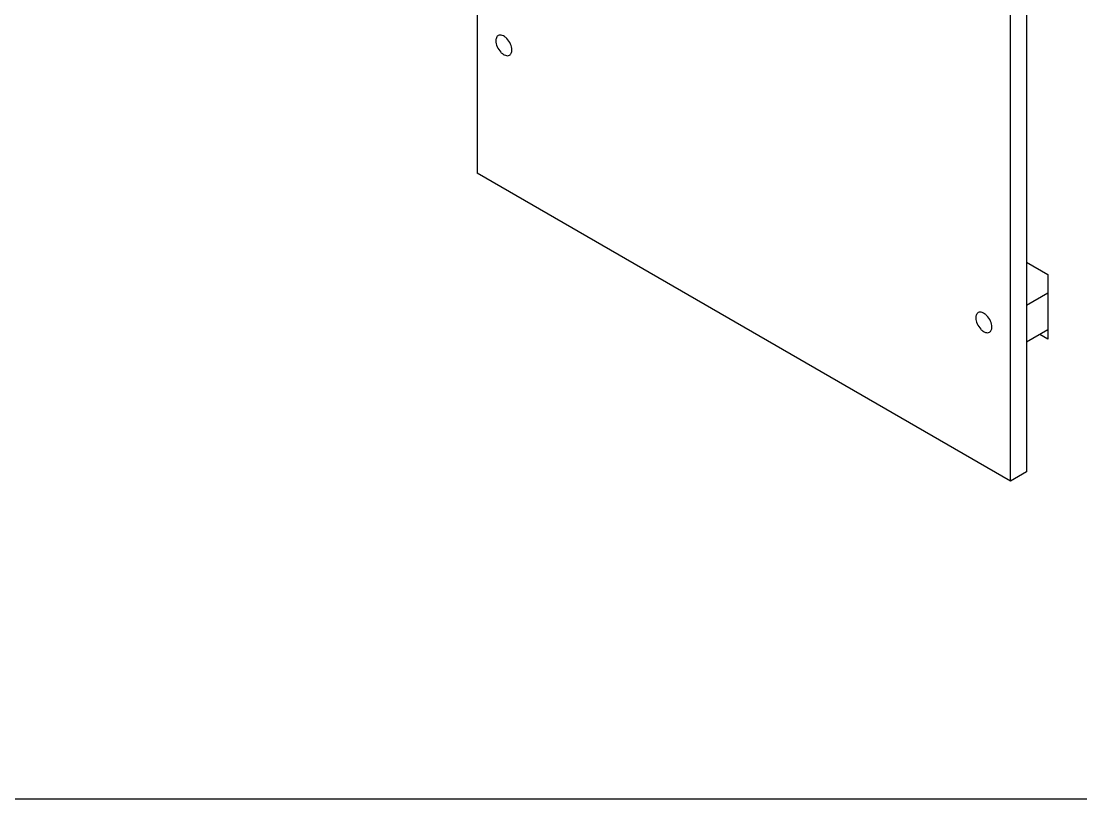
# Model space of a CAD drawing. Header units: millimetres. Extents: x 0 to 1189, y 0 to 841.
# Drawn here: x 187.3 to 374.6, y 0 to 137.5 of the extents above; entities that cross this region are included whole.
import ezdxf

# ---------------------------------------------------------------- set-up
doc = ezdxf.new("R2010")
doc.units = ezdxf.units.MM
doc.header["$LTSCALE"] = 65.395
doc.layers.get('0').update_dxf_attribs({"linetype": 'CONTINUOUS'})
doc.layers.add('AXIS', color=7, linetype='CONTINUOUS')

msp = doc.modelspace()

# ---------------------------------------------------------------- linework, layer by layer
at = {"color": 7, "linetype": 'Continuous'}
for p, q in [((267.91, 385.81), (267.91, 110.64)), ((365.06, 332.99), (365.06, 57.83)), ((362.23, 56.19), (362.23, 331.35)), ((362.23, 56.19), (267.91, 110.64)), ((365.06, 94.89), (368.81, 92.72)), ((368.81, 92.72), (368.81, 81.29)), ((365.06, 87.29), (368.81, 89.45)), ((368.81, 82.92), (365.06, 80.76)), ((368.81, 81.29), (367.4, 82.11)), ((365.06, 57.83), (362.23, 56.19)), ((0, 0), (1189, 0))]:
    msp.add_line(p, q, dxfattribs=at)
at = {"layer": 'AXIS', "color": 7, "linetype": 'Continuous'}
for points, knots in [([(271.65, 134.96), (271.59, 134.93), (271.37, 134.75), (271.27, 134.46), (271.24, 134.25)], [0, 0, 0, 0, 0.227777, 1, 1, 1, 1]), ([(274.06, 132.41), (274.06, 132.77), (273.86, 133.51), (273.36, 134.29), (272.81, 134.77), (272.31, 135.05), (271.85, 135.08), (271.65, 134.96)], [0, 0, 0, 0, 0.271099, 0.563793, 0.698524, 0.816708, 1, 1, 1, 1]), ([(271.23, 134.04), (271.23, 133.68), (271.43, 132.94), (271.93, 132.16), (272.48, 131.68), (272.98, 131.4), (273.44, 131.37), (273.65, 131.49)], [0, 0, 0, 0, 0.271099, 0.563793, 0.698524, 0.816708, 1, 1, 1, 1]), ([(273.65, 131.49), (273.78, 131.57), (274.01, 131.86), (274.06, 132.22), (274.06, 132.41)], [0, 0, 0, 0, 0.44925, 1, 1, 1, 1]), ([(356.5, 85.97), (356.36, 85.89), (356.13, 85.6), (356.08, 85.24), (356.08, 85.05)], [0, 0, 0, 0, 0.44925, 1, 1, 1, 1]), ([(356.08, 85.05), (356.08, 84.69), (356.28, 83.95), (356.79, 83.17), (357.33, 82.69), (357.83, 82.41), (358.29, 82.38), (358.5, 82.5)], [0, 0, 0, 0, 0.271099, 0.563793, 0.698524, 0.816708, 1, 1, 1, 1]), ([(358.91, 83.42), (358.91, 83.78), (358.72, 84.52), (358.21, 85.3), (357.66, 85.78), (357.17, 86.06), (356.71, 86.09), (356.5, 85.97)], [0, 0, 0, 0, 0.271099, 0.563793, 0.698524, 0.816708, 1, 1, 1, 1]), ([(358.5, 82.5), (358.63, 82.58), (358.87, 82.87), (358.91, 83.23), (358.91, 83.42)], [0, 0, 0, 0, 0.44925, 1, 1, 1, 1])]:
    msp.add_open_spline(points, degree=3, knots=knots, dxfattribs=at)
msp.add_open_spline([(271.24, 134.25), (271.24, 134.18), (271.23, 134.11), (271.23, 134.04)], degree=3, dxfattribs=at)

doc.saveas('drawing.dxf')
